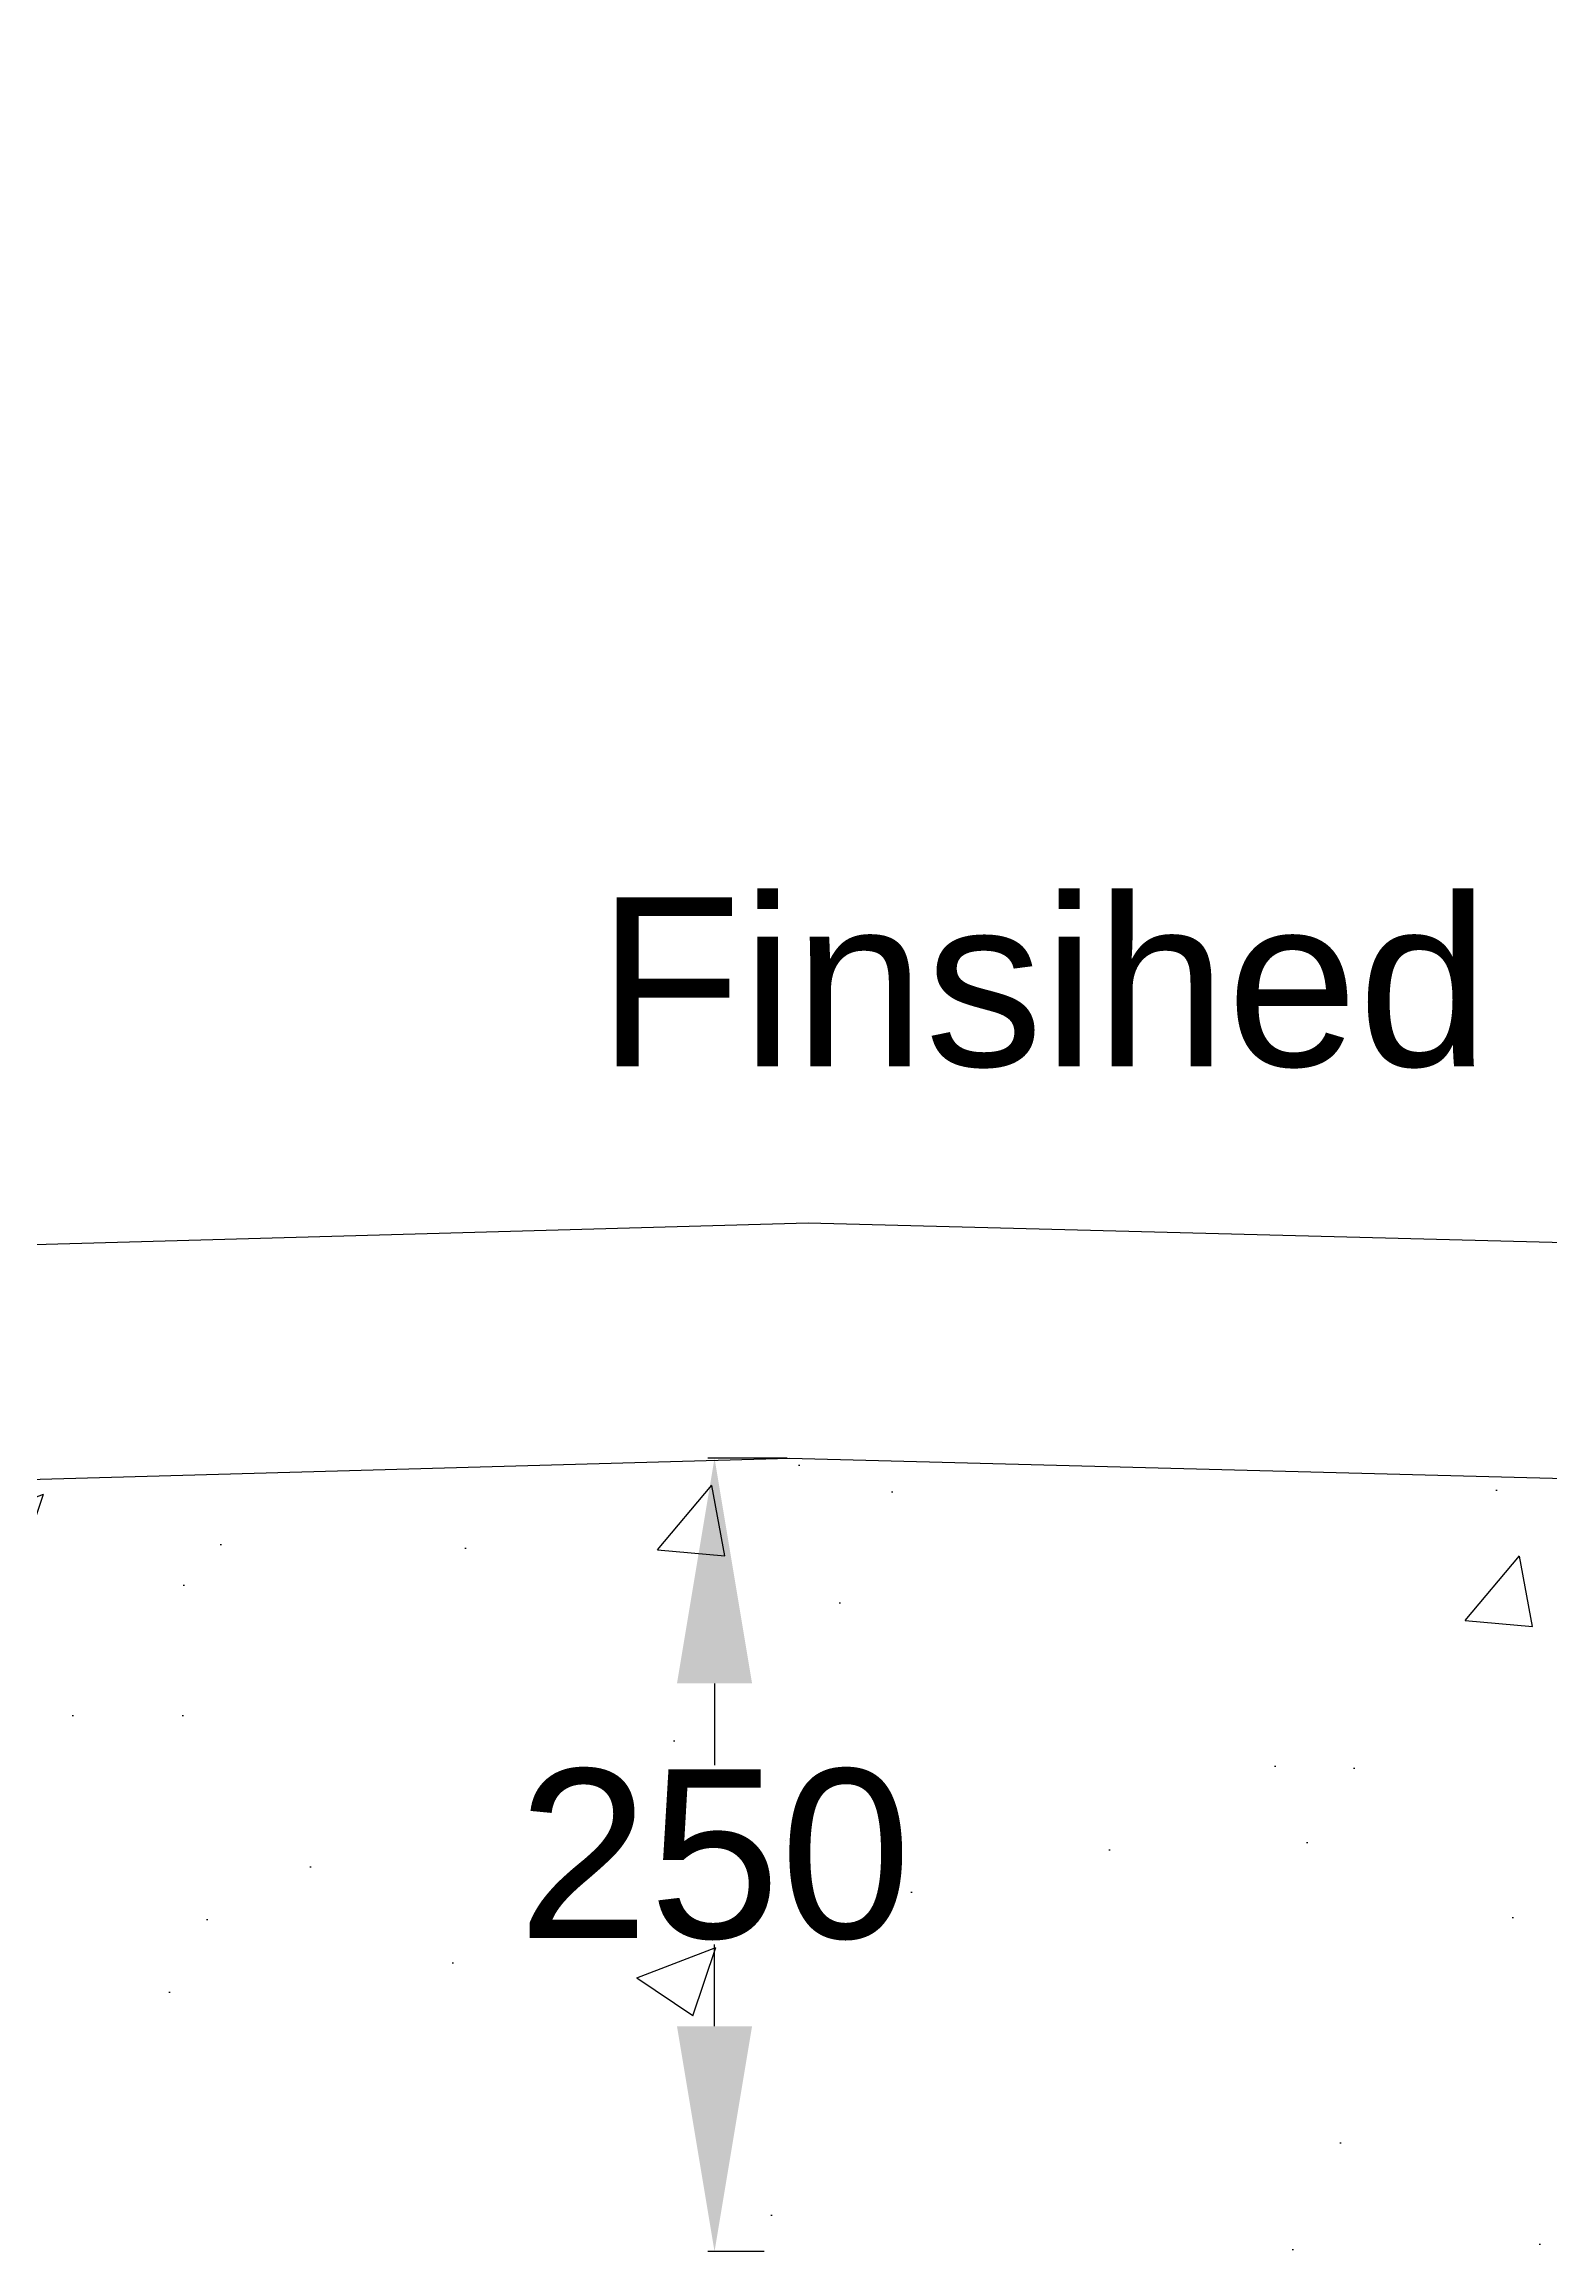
# Model space of a CAD drawing. Header units: inches. Extents: x 4060 to 5459, y 2 to 1025.
# Drawn here: x 4394.2 to 4434.3, y 172.7 to 231.5 of the extents above; entities that cross this region are included whole.
import ezdxf

# ---------------------------------------------------------------- set-up
doc = ezdxf.new("R2010")
doc.units = ezdxf.units.IN
doc.header["$MEASUREMENT"] = 0
doc.layers.add('DIMENSIONS', color=7, linetype='Continuous')
doc.layers.add('TEXT', color=1, linetype='Continuous')
doc.styles.get("Standard").update_dxf_attribs({"font": 'arial.ttf', "height": 4.5})
doc.dimstyles.get("Standard").update_dxf_attribs({"dimtxt": 0.18, "dimasz": 6, "dimexe": 0.18, "dimexo": 0.0625, "dimgap": 0.09, "dimtad": 0, "dimtih": 1, "dimtoh": 1, "dimdec": 4, "dimzin": 0, "dimdsep": 46, "dimtxsty": 'Standard', "dimcen": 0.09, "dimadec": 0, "dimazin": 0, "dimtfac": 1, "dimtdec": 4, "dimtofl": 0, "dimtmove": 0, "dimatfit": 3, "dimfxl": 1, "dimtolj": 1, "dimtzin": 0, "dimarcsym": 0})

# ---------------------------------------------------------------- blocks, each defined once
blk = doc.blocks.new('*D39')
at = {"layer": 'Defpoints', "color": 0, "transparency": 16777216}
for p in [(4592.549, 287.033), (4234.674, 212.338), (4592.549, 212.812)]:
    blk.add_point(p, dxfattribs=at)
at = {"layer": 'DIMENSIONS', "color": 0, "lineweight": -2, "transparency": 16777216}
for p, q in [((4234.674, 212.401), (4234.674, 287.213)), ((4240.674, 287.033), (4408.443, 287.033)), ((4586.549, 287.033), (4418.78, 287.033)), ((4592.549, 212.875), (4592.549, 287.213))]:
    blk.add_line(p, q, dxfattribs=at)
at = {"layer": 'DIMENSIONS', "color": 0, "transparency": 16777216}
for points in [[(4240.674, 288.033), (4240.674, 286.033), (4234.674, 287.033)], [(4586.549, 288.033), (4586.549, 286.033), (4592.549, 287.033)]]:
    blk.add_solid(points, dxfattribs=at)
at = {"layer": 'DIMENSIONS', "color": 0, "transparency": 16777216, "insert": (4413.612, 287.033), "char_height": 4.5, "attachment_point": 5}
blk.add_mtext('\\A1;425', dxfattribs=at)
blk = doc.blocks.new('*D40')
at = {"layer": 'Defpoints', "color": 0, "transparency": 16777216}
for p in [(4632.811, 303.064), (4194.536, 212.276), (4632.811, 212.276)]:
    blk.add_point(p, dxfattribs=at)
at = {"layer": 'DIMENSIONS', "color": 0, "lineweight": -2, "transparency": 16777216}
for p, q in [((4194.536, 212.338), (4194.536, 303.244)), ((4200.536, 303.064), (4406.872, 303.064)), ((4626.811, 303.064), (4420.476, 303.064)), ((4632.811, 212.338), (4632.811, 303.244))]:
    blk.add_line(p, q, dxfattribs=at)
at = {"layer": 'DIMENSIONS', "color": 0, "transparency": 16777216}
for points in [[(4200.536, 304.064), (4200.536, 302.064), (4194.536, 303.064)], [(4626.811, 304.064), (4626.811, 302.064), (4632.811, 303.064)]]:
    blk.add_solid(points, dxfattribs=at)
at = {"layer": 'DIMENSIONS', "color": 0, "transparency": 16777216, "insert": (4413.674, 303.064), "char_height": 4.5, "attachment_point": 5}
blk.add_mtext('\\A1;5200', dxfattribs=at)
blk = doc.blocks.new('*D50')
at = {"layer": 'Defpoints', "color": 0, "transparency": 16777216}
for p in [(4414.042, 193.833), (4412.046, 172.697), (4413.432, 172.697)]:
    blk.add_point(p, dxfattribs=at)
at = {"layer": 'DIMENSIONS', "color": 0, "lineweight": -2, "transparency": 16777216}
for p, q in [((4413.98, 193.833), (4411.866, 193.833)), ((4412.046, 187.833), (4412.046, 185.653)), ((4412.046, 178.697), (4412.046, 180.877)), ((4413.369, 172.697), (4411.866, 172.697))]:
    blk.add_line(p, q, dxfattribs=at)
at = {"layer": 'DIMENSIONS', "color": 0, "transparency": 16777216}
for points in [[(4411.046, 187.833), (4413.046, 187.833), (4412.046, 193.833)], [(4411.046, 178.697), (4413.046, 178.697), (4412.046, 172.697)]]:
    blk.add_solid(points, dxfattribs=at)
at = {"layer": 'DIMENSIONS', "color": 0, "transparency": 16777216, "insert": (4412.046, 183.265), "char_height": 4.5, "attachment_point": 5}
blk.add_mtext('\\A1;250', dxfattribs=at)

msp = doc.modelspace()

# ---------------------------------------------------------------- hatches: boundary and pattern name
h = msp.add_hatch()
h.set_pattern_fill('AR-CONC', color=0, scale=3, style=0)
h.set_pattern_definition([(50, (0, 0), (21.517805, -1.882564), [2.25, -24.75]), (355, (0, 0), (-4.16254, 22.56576), [1.8, -19.8]), (100.4514, (1.793, -0.157), (17.35528, 20.68319), [1.91221, -21.03426]), (46.1842, (0, 6), (32.01723, -4.96557), [3.375, -37.125]), (96.6356, (2.668, 5.586), (28.03988, 29.22354), [2.8683, -31.5514]), (351.1842, (0, 6), (28.03986, 29.22356), [2.7, -29.7]), (21, (3, 4.5), (17.90721, -12.07857), [2.25, -24.75]), (326, (3, 4.5), (7.29946, 21.7545), [1.8, -19.8]), (71.4514, (4.492, 3.493), (25.20668, 9.675915), [1.91221, -21.03426]), (37.5, (0, 0), (0.364796, 9.986816), [0, -19.56, 0, -20.1, 0, -19.875]), (7.5, (0, 0), (7.892086, 11.832351), [0, -11.46, 0, -19.11, 0, -7.575]), (327.5, (-6.69, 0), (16.014673, -0.676646), [0, -7.5, 0, -23.4, 0, -31.05]), (317.5, (-9.69, 0), (17.495585, 3.00315), [0, -9.75, 0, -15.54, 0, -22.05])])
h.paths.add_polyline_path([(4518.73573, 191.08736), (4414.04226, 193.83312), (4308.53236, 190.87686), (4308.15968, 66.93567), (4320.727, 66.93567), (4320.727, 153.24149), (4350.61555, 170.9064), (4413.97463, 172.68116), (4476.53888, 170.87467), (4506.09467, 153.43522), (4506.09467, 66.93567), (4518.36242, 66.93567)])

# ---------------------------------------------------------------- linework, layer by layer
at = {"color": 0}
for points in [[(4194.53643, 212.27575), (4234.67395, 212.27575), (4234.67395, 188.80744), (4414.04226, 193.83312), (4592.54908, 189.15148), (4592.54908, 212.8124), (4632.81134, 212.8124), (4632.81134, 180.83294), (4531.64097, 156.92325), (4531.64097, 67.12868)], [(4234.67395, 195.07166), (4414.5427, 200.09827), (4592.54908, 195.47577)]]:
    msp.add_lwpolyline(points, dxfattribs=at)

# ---------------------------------------------------------------- texts
at = {"layer": 'TEXT', "color": 0}
msp.add_text('Finsihed   Road   Level', height=4.5, dxfattribs=at).set_placement((4408.92302, 204.27447))

# ---------------------------------------------------------------- dimensions: what is measured, and where the dimension line sits
at = {"layer": 'DIMENSIONS', "color": 0}
for base, p1, p2, text, picture, middle in [((4632.81134, 303.06377), (4194.53643, 212.27575), (4632.81134, 212.27575), '5200', '*D40', (4413.67389, 303.06377)), ((4592.54908, 287.0334), (4234.67395, 212.33825), (4592.54908, 212.8124), '425', '*D39', (4413.61151, 287.0334))]:
    dim = msp.add_linear_dim(base=base, p1=p1, p2=p2, text=text, dimstyle='Standard', dxfattribs=at)
    dim.commit()
    dim.dimension.update_dxf_attribs({"geometry": picture, "text_midpoint": middle})
dim = msp.add_linear_dim(base=(4412.04617, 172.69683), p1=(4414.04226, 193.83312), p2=(4413.43197, 172.69683), angle=90, text='250', dimstyle='Standard', dxfattribs=at)
dim.commit()
dim.dimension.update_dxf_attribs({"geometry": '*D50', "text_midpoint": (4412.04617, 183.26497)})

doc.saveas('drawing.dxf')
